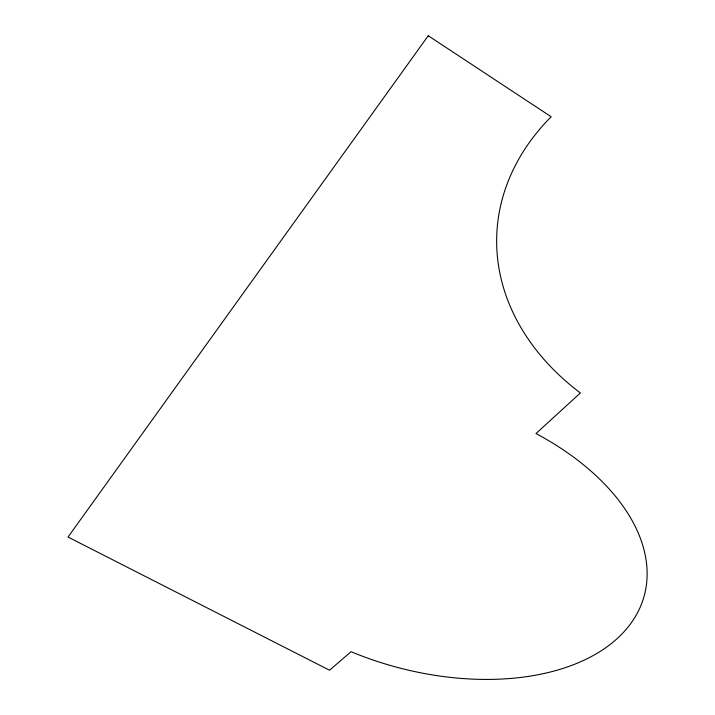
<?xml version="1.0" encoding="UTF-8"?>
<svg xmlns="http://www.w3.org/2000/svg" width="715" height="715" viewBox="0 0 715 715"><rect width="100%" height="100%" fill="white"/><g stroke="black" fill="none" stroke-linecap="round" stroke-linejoin="round"><path stroke-width="1.07" d="M428.249 35.75L68.023 537.045L329.544 670.232L351.02 651.696A223.786 135.376 15.8 0 0 626.447 629.012A223.786 135.376 15.8 0 0 535.991 433.558L580.383 392.973A274.649 209.289 2.2 0 1 551.158 116.768L428.249 35.75"/></g></svg>
